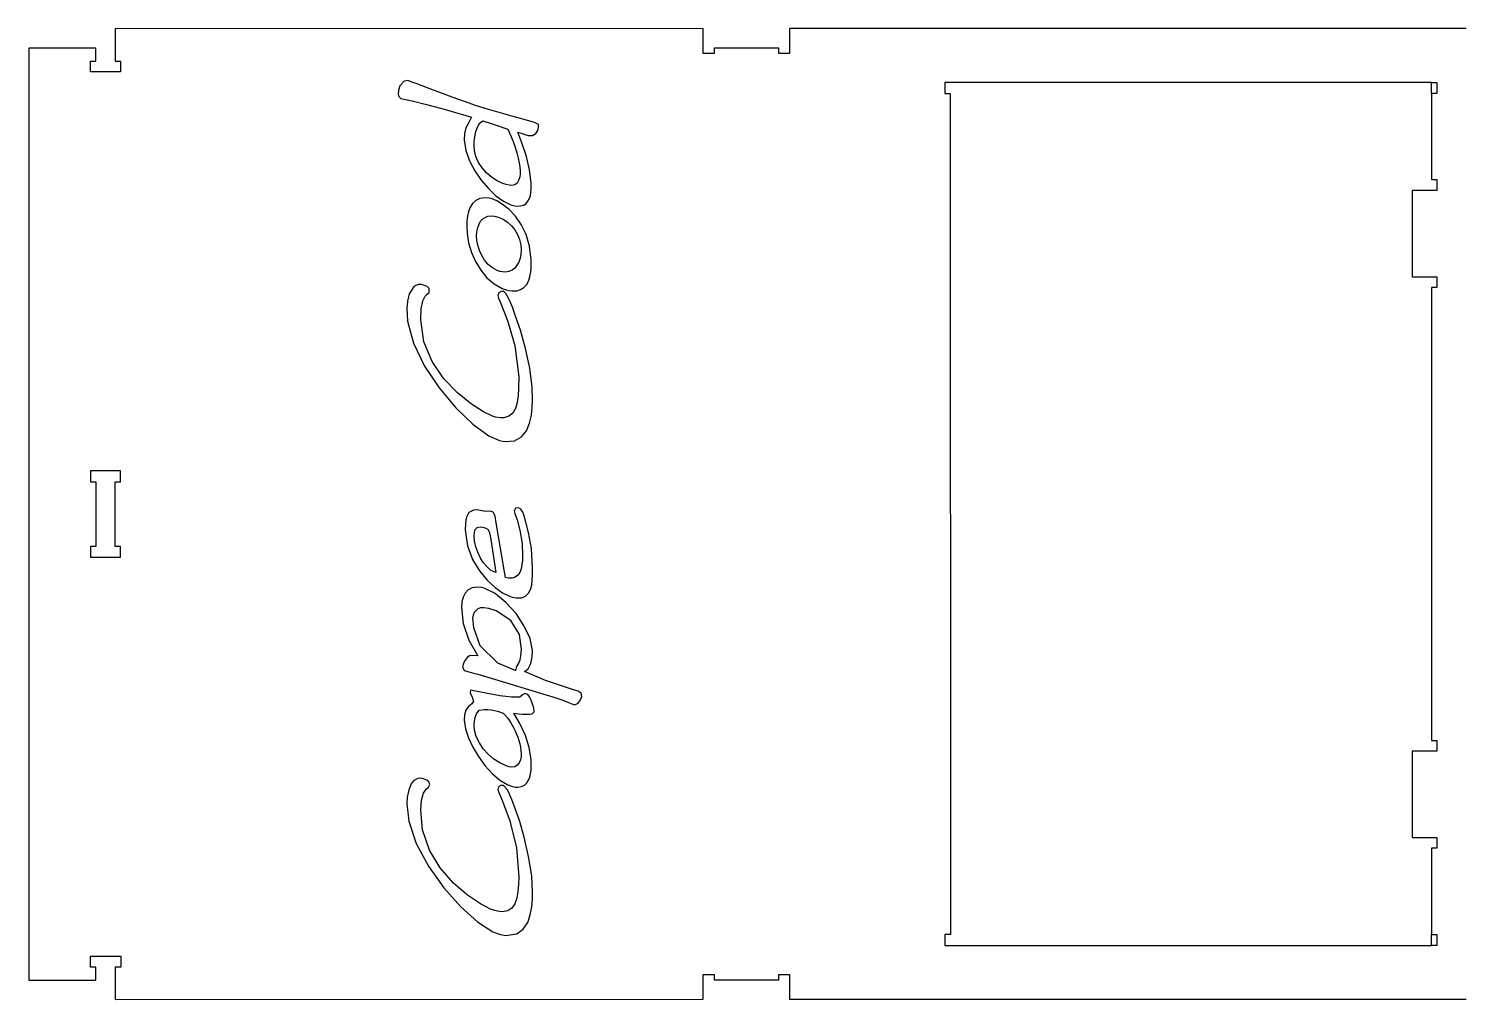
# Model space of a CAD drawing. Header units: millimetres. Extents: x -30325 to 14169, y -12596 to 6470.
# Drawn here: x -8632 to -7305, y 4118 to 5018 of the extents above; entities that cross this region are included whole.
import ezdxf

# ---------------------------------------------------------------- set-up
doc = ezdxf.new("R2010")
doc.units = ezdxf.units.MM
doc.header["$MEASUREMENT"] = 0

msp = doc.modelspace()

# ---------------------------------------------------------------- linework, layer by layer
for points in [[(-7299.5, 5018.2), (-7926.5, 5018.2), (-7926.5, 4995.2), (-7936.5, 4995.2), (-7936.5, 5000.2), (-7996.5, 5000.2), (-7996.5, 4995.2), (-8006.5, 4995.2), (-8006.5, 5018.2), (-8551.5, 5018.1), (-8551.5, 4988.1), (-8546.5, 4988.1), (-8546.5, 4978.1), (-8574.5, 4978.1), (-8574.5, 4988.1), (-8569.5, 4988.1), (-8569.5, 5000.1), (-8631.7, 5000.1), (-8631.7, 4136.1), (-8569.4, 4136.1), (-8569.4, 4148.1), (-8574.4, 4148.1), (-8574.4, 4158.1), (-8546.4, 4158.1), (-8546.4, 4148.1), (-8551.4, 4148.1), (-8551.4, 4118.1), (-8006.4, 4118.2), (-8006.4, 4141.2), (-7996.4, 4141.2), (-7996.4, 4136.2), (-7936.4, 4136.2), (-7936.4, 4141.2), (-7926.4, 4141.2), (-7926.4, 4118.2), (-7299.4, 4118.2)], [(-7331.5, 4968.2), (-7782.5, 4968.2), (-7782.5, 4958.2), (-7777.5, 4958.2), (-7777.4, 4178.2), (-7782.4, 4178.2), (-7782.4, 4168.2), (-7331.4, 4168.2)], [(-7331.5, 4958.2), (-7331.5, 4878.2), (-7326.5, 4878.2), (-7326.5, 4868.2), (-7349.5, 4868.2), (-7349.5, 4788.2), (-7326.5, 4788.2), (-7326.5, 4778.2), (-7331.5, 4778.2), (-7331.5, 4358.2), (-7326.5, 4358.2), (-7326.5, 4348.2), (-7349.5, 4348.2), (-7349.5, 4268.2), (-7326.5, 4268.2), (-7326.5, 4258.2), (-7331.5, 4258.2), (-7331.4, 4178.2), (-7326.4, 4178.2), (-7326.4, 4168.2), (-7331.4, 4168.2), (-7331.4, 4178.2)]]:
    msp.add_lwpolyline(points)
for points in [[(-8239.3, 4941.4), (-8221.4, 4936), (-8224.1, 4930.6), (-8226.4, 4926.1), (-8227.7, 4921.1), (-8228.1, 4914.9), (-8226.6, 4905.2), (-8223.2, 4895.6), (-8218.3, 4886.3), (-8212.3, 4877.7), (-8205.6, 4869.9), (-8198.6, 4863.3), (-8191.5, 4858.2), (-8184.8, 4854.9), (-8181, 4853.9), (-8178.3, 4853.6), (-8175.8, 4853.8), (-8173, 4854.6), (-8170.7, 4856.2), (-8168.9, 4858.2), (-8167.6, 4860.7), (-8166.7, 4863.4), (-8166.2, 4866.3), (-8165.9, 4869.4), (-8166, 4875.2), (-8167.5, 4887.2), (-8170.4, 4899.8), (-8174.5, 4912.3), (-8178.2, 4922.1), (-8174.4, 4920.9), (-8171.8, 4920.1), (-8168.7, 4919.1), (-8164.7, 4919), (-8161.6, 4921.1), (-8159.9, 4923.9), (-8159.2, 4926.5), (-8159.3, 4929.2), (-8162.8, 4931.1), (-8172.6, 4933.9), (-8182.5, 4936.7), (-8193.5, 4939.7), (-8206.5, 4943.5), (-8216.6, 4946.7), (-8227.8, 4950.6), (-8239.3, 4954.7), (-8250.5, 4958.9), (-8256.6, 4961.2), (-8261.5, 4963.1), (-8272.4, 4967.3), (-8275.5, 4968.4), (-8277.8, 4969.3), (-8280.3, 4970.2), (-8283.8, 4969.6), (-8287.6, 4965.1), (-8288.8, 4961.3), (-8289.2, 4957.9), (-8288.6, 4955.3), (-8286.8, 4953.6), (-8283.9, 4952.9), (-8276.2, 4951.2), (-8264.3, 4948.3), (-8248.9, 4944.2)], [(-7326.5, 4958.2), (-7331.5, 4958.2), (-7331.5, 4968.2), (-7326.5, 4968.2)], [(-8214.7, 4928.8), (-8213, 4931.3), (-8210.8, 4932.8), (-8207.9, 4931.9), (-8205, 4931), (-8202.1, 4930), (-8199.2, 4929), (-8196.4, 4928), (-8190.5, 4926), (-8187.6, 4925), (-8185, 4919.3), (-8182.7, 4913.7), (-8180.8, 4908.2), (-8179.2, 4903.1), (-8177.9, 4898.2), (-8177, 4893.8), (-8176.4, 4889.9), (-8176.2, 4886.5), (-8176.3, 4883.4), (-8176.6, 4880.8), (-8177.6, 4877.4), (-8179, 4875), (-8181, 4873.5), (-8183.9, 4872.9), (-8186.5, 4873), (-8189.2, 4873.6), (-8192.1, 4874.5), (-8197.5, 4877.1), (-8202.7, 4880.4), (-8207.3, 4884.5), (-8211.4, 4889.1), (-8214.7, 4894.2), (-8217.1, 4899.6), (-8218.5, 4905.2), (-8218.8, 4910), (-8218.7, 4913), (-8218.4, 4916.2), (-8217.9, 4919.5), (-8217.1, 4922.8), (-8216.1, 4926)], [(-8204.9, 4861), (-8208.9, 4861.4), (-8213.4, 4860.8), (-8217.2, 4858.9), (-8220.2, 4856.2), (-8222.4, 4852.7), (-8223.9, 4848.7), (-8225, 4844.4), (-8225.5, 4839.8), (-8225.7, 4835.2), (-8225.4, 4828.2), (-8223.9, 4819.5), (-8221.2, 4810.7), (-8217.5, 4802.2), (-8212.7, 4794.3), (-8207, 4787.3), (-8200.4, 4781.5), (-8192.9, 4777.4), (-8189.2, 4776.1), (-8186.3, 4775.4), (-8183.5, 4775.1), (-8179.3, 4775.2), (-8175.9, 4776.3), (-8172.9, 4778.1), (-8170.4, 4780.7), (-8168.5, 4784.1), (-8167.2, 4788.1), (-8166.3, 4792.8), (-8166, 4795.4), (-8165.9, 4798.2), (-8165.9, 4803.8), (-8167.5, 4816.4), (-8170.7, 4827.3), (-8175.2, 4836.7), (-8180.6, 4844.4), (-8186.5, 4850.6), (-8192.4, 4855.3), (-8197.9, 4858.6), (-8202.2, 4860.3)], [(-8206, 4844.2), (-8203, 4844.5), (-8200, 4844.2), (-8196.5, 4843.4), (-8192, 4841.5), (-8187.9, 4838.9), (-8184.2, 4835.5), (-8181.1, 4831.6), (-8178.6, 4827.3), (-8176.8, 4822.7), (-8175.6, 4817.9), (-8175.1, 4813.1), (-8175.4, 4808.9), (-8176.1, 4805.3), (-8177.4, 4801.8), (-8179.1, 4798.8), (-8181.2, 4796.2), (-8183.7, 4794.3), (-8186.6, 4793), (-8189.9, 4792.4), (-8192.6, 4792.6), (-8195.1, 4793.1), (-8197.5, 4793.9), (-8201.9, 4796.3), (-8205.7, 4799.6), (-8209.1, 4803.5), (-8211.8, 4807.9), (-8214, 4812.6), (-8215.5, 4817.4), (-8216.3, 4822.1), (-8216.5, 4825.8), (-8216.2, 4830), (-8215.5, 4833.8), (-8214.3, 4837), (-8212.8, 4839.7), (-8210.9, 4841.8), (-8208.7, 4843.2)], [(-8164.9, 4667.1), (-8164.6, 4673.7), (-8165, 4685.7), (-8167.3, 4703.4), (-8171.2, 4721.5), (-8176, 4738.6), (-8178.5, 4746.4), (-8181, 4753.6), (-8183.4, 4759.9), (-8185.1, 4764.2), (-8186.2, 4766.5), (-8188.1, 4770.4), (-8189.4, 4772.5), (-8191.4, 4774.4), (-8193.9, 4774.6), (-8196, 4773.3), (-8196.8, 4770.9), (-8196.1, 4768.3), (-8194.1, 4763.5), (-8187.8, 4747.7), (-8181.1, 4724.4), (-8177.5, 4695.3), (-8177.6, 4684.8), (-8178, 4677.9), (-8178.9, 4671.5), (-8180.6, 4666), (-8183.1, 4661.7), (-8186.6, 4658.8), (-8191.3, 4657.4), (-8194.4, 4657.4), (-8198.9, 4658.1), (-8201.8, 4658.9), (-8210, 4662.8), (-8221.4, 4670), (-8234.2, 4680.4), (-8246.8, 4693.6), (-8257.8, 4709.5), (-8265.5, 4727.7), (-8268.3, 4748.1), (-8267.9, 4758.4), (-8266.5, 4765.7), (-8264.2, 4770.3), (-8262.4, 4771.9), (-8260.4, 4773.6), (-8260.5, 4777.4), (-8262.5, 4779), (-8265.5, 4780.3), (-8268, 4780.9), (-8270.5, 4780.9), (-8274.4, 4779.3), (-8278.9, 4772.2), (-8280.5, 4765.5), (-8281.1, 4758.9), (-8280.6, 4747.1), (-8275, 4726.5), (-8264.7, 4705.4), (-8251.2, 4685.1), (-8235.9, 4666.7), (-8220.1, 4651.5), (-8205.3, 4640.7), (-8195.2, 4636.3), (-8192.6, 4635.7), (-8190.2, 4635.3), (-8181.3, 4635.9), (-8174.8, 4639.6), (-8170.2, 4645.4), (-8167.4, 4652.3), (-8165.7, 4659.8)], [(-8569.5, 4598.1), (-8569.5, 4538.1), (-8574.5, 4538.1), (-8574.5, 4528.1), (-8546.5, 4528.1), (-8546.5, 4538.1), (-8551.5, 4538.1), (-8551.5, 4598.1), (-8546.5, 4598.1), (-8546.5, 4608.1), (-8574.5, 4608.1), (-8574.5, 4598.1)], [(-8173.7, 4569.9), (-8175.4, 4572.7), (-8177.7, 4573.9), (-8180.4, 4573.5), (-8181.6, 4571.1), (-8181, 4568.7), (-8178.9, 4562.7), (-8176.4, 4553.1), (-8174.4, 4540.7), (-8173.9, 4529.4), (-8174, 4525.4), (-8174.5, 4521.3), (-8175.3, 4517.5), (-8176.6, 4514), (-8178.4, 4511.4), (-8180.7, 4509.5), (-8183.7, 4508.6), (-8186.9, 4508.6), (-8189.6, 4509.2), (-8190.8, 4514.7), (-8198.6, 4561.9), (-8199, 4564.3), (-8199.6, 4567.2), (-8201.2, 4569.9), (-8204, 4570.7), (-8208.3, 4570.4), (-8211.5, 4571.2), (-8214.4, 4571.7), (-8216.9, 4572), (-8219.4, 4571.8), (-8223.6, 4569.7), (-8226, 4565.4), (-8226.6, 4562.5), (-8226.9, 4559.2), (-8227, 4553.5), (-8224.9, 4538.8), (-8220.3, 4526.1), (-8214, 4515.4), (-8206.7, 4506.7), (-8199.2, 4500), (-8192.4, 4495.2), (-8186.8, 4492.2), (-8183.7, 4491.1), (-8180, 4490.4), (-8174.9, 4490.5), (-8171.1, 4492), (-8168.3, 4494.8), (-8166.5, 4498.3), (-8165.4, 4502.3), (-8164.9, 4506.6), (-8164.6, 4511.2), (-8164.6, 4515.9), (-8164.6, 4518.3), (-8165.8, 4536.3), (-8168.3, 4550.9), (-8171.1, 4561.9), (-8172.8, 4567.3)], [(-8210.3, 4523.3), (-8213.2, 4527.8), (-8215.5, 4532.7), (-8217.3, 4537.8), (-8218.4, 4542.9), (-8218.8, 4548), (-8218.6, 4551), (-8217.8, 4553.8), (-8216, 4555.7), (-8213.1, 4556.2), (-8210.7, 4555.9), (-8208.1, 4555.2), (-8205.8, 4553.7), (-8204.7, 4550.8), (-8204, 4547.6), (-8203.5, 4544.4), (-8198.8, 4513.8), (-8203.2, 4515.7), (-8206.9, 4519.2)], [(-8126.8, 4405.2), (-8152.6, 4413.9), (-8172, 4422.3), (-8168.8, 4424.7), (-8166.2, 4429.7), (-8164.9, 4435.6), (-8164.6, 4441.7), (-8166.8, 4452.6), (-8172.3, 4464.3), (-8180, 4475.8), (-8189.3, 4486.2), (-8199.4, 4494.4), (-8209.4, 4499.3), (-8211.8, 4499.9), (-8216.2, 4500.4), (-8220.7, 4499.8), (-8224.4, 4497.9), (-8227.2, 4494.9), (-8229.1, 4491.1), (-8230.2, 4486.6), (-8230.6, 4481.5), (-8228.9, 4466.8), (-8223.6, 4451.3), (-8215.4, 4436.7), (-8218.8, 4437), (-8223.1, 4436.7), (-8225.3, 4435), (-8227, 4432.8), (-8228.3, 4430.5), (-8229.5, 4426.4), (-8228, 4423), (-8219.4, 4420.5), (-8215.5, 4419.7), (-8210.2, 4418.1), (-8168.3, 4405.6), (-8157.2, 4402.2), (-8145.8, 4398.6), (-8137.6, 4395.8), (-8133.6, 4394.3), (-8131.3, 4393.5), (-8128.2, 4392.3), (-8125.6, 4391.4), (-8122.3, 4392.7), (-8120.1, 4395.8), (-8119.1, 4399), (-8119.7, 4402.1), (-8122.5, 4403.8)], [(-8205.3, 4480.6), (-8209.9, 4481.3), (-8212.8, 4481.2), (-8215.4, 4480.3), (-8218.8, 4477), (-8219.8, 4474.5), (-8220.2, 4471.6), (-8219.5, 4463.1), (-8213.4, 4446.4), (-8197.1, 4430.2), (-8180.1, 4423.2), (-8179.1, 4426.9), (-8177.5, 4429.8), (-8176.2, 4432.9), (-8175.4, 4436.8), (-8175, 4442.7), (-8176.7, 4456.4), (-8184.7, 4469.4), (-8198.3, 4478.3)], [(-8214.8, 4343.2), (-8208.8, 4335), (-8202.2, 4327.6), (-8195.1, 4321.5), (-8187.7, 4317.1), (-8183.2, 4315.5), (-8180.8, 4314.9), (-8178.2, 4314.8), (-8174.9, 4315.4), (-8172.2, 4316.8), (-8170, 4318.9), (-8168.4, 4321.4), (-8167.3, 4324.3), (-8166.5, 4327.4), (-8166.1, 4330.6), (-8165.9, 4333.8), (-8166, 4340.4), (-8167.7, 4351.6), (-8171.2, 4362.9), (-8176.4, 4373.9), (-8182.1, 4383.5), (-8177.7, 4383), (-8174.1, 4382.7), (-8171.3, 4382.5), (-8167.6, 4382.5), (-8164.9, 4382.9), (-8163.1, 4384.7), (-8163.5, 4388.6), (-8164.9, 4392.7), (-8166.1, 4395.7), (-8167.6, 4398.7), (-8169.2, 4400.9), (-8171.7, 4401.9), (-8174, 4400.6), (-8176.4, 4398.5), (-8179.9, 4398.3), (-8184.1, 4398.5), (-8189.3, 4398.9), (-8195.1, 4399.7), (-8201.3, 4400.8), (-8205, 4401.5), (-8222.1, 4404.9), (-8222.4, 4402.3), (-8220.7, 4398.4), (-8219.5, 4394.4), (-8221.1, 4392.3), (-8224.1, 4389.6), (-8226.4, 4386.2), (-8227.7, 4382.1), (-8228, 4377), (-8226.8, 4369.1), (-8224.1, 4360.6), (-8220, 4351.9)], [(-8176.5, 4355), (-8175.8, 4352), (-8175.4, 4348.9), (-8175.1, 4345.9), (-8175.2, 4343.1), (-8175.8, 4340.2), (-8177, 4337.5), (-8178.8, 4335.3), (-8181.1, 4333.9), (-8183.9, 4333.5), (-8186.5, 4333.8), (-8189.2, 4334.7), (-8195.1, 4337.4), (-8200.6, 4341), (-8205.7, 4345.4), (-8210.3, 4350.4), (-8214, 4355.9), (-8216.8, 4361.8), (-8218.4, 4367.8), (-8218.8, 4372.3), (-8218.6, 4376), (-8217.9, 4379.4), (-8216.5, 4382.9), (-8214.3, 4386.4), (-8209.5, 4386.9), (-8206.2, 4386.8), (-8202.9, 4386.5), (-8200, 4386.1), (-8197.2, 4385.5), (-8194.4, 4384.5), (-8192, 4383.5), (-8190, 4381.7), (-8187.6, 4378.8), (-8184.9, 4374.7), (-8183.5, 4372.3), (-8182.1, 4369.7), (-8180.8, 4367), (-8179.5, 4364.1), (-8178.4, 4361.2), (-8177.4, 4358.1)], [(-8280.8, 4305.7), (-8281.2, 4299.3), (-8279.5, 4283.5), (-8272.4, 4262.6), (-8261.1, 4241.6), (-8246.9, 4221.7), (-8231.3, 4204), (-8215.7, 4190), (-8201.4, 4180.8), (-8194.4, 4178.2), (-8189.4, 4177.3), (-8179.2, 4178.8), (-8173.3, 4183.2), (-8169.2, 4189.4), (-8166.8, 4196.5), (-8165.3, 4204), (-8164.7, 4211.2), (-8164.6, 4217.5), (-8165.4, 4232.7), (-8168.3, 4250.7), (-8172.5, 4268.6), (-8176.6, 4283), (-8179.1, 4290.7), (-8181.6, 4297.6), (-8184, 4303.6), (-8185.4, 4307), (-8186.4, 4309.3), (-8188.2, 4312.8), (-8191.6, 4316.6), (-8194.1, 4316.6), (-8196.1, 4315.2), (-8196.8, 4312.8), (-8195.9, 4310.1), (-8192.5, 4302), (-8185.7, 4283.8), (-8179.6, 4258.7), (-8177.4, 4231.9), (-8177.6, 4224.9), (-8178.2, 4218.1), (-8179.3, 4211.9), (-8181.2, 4206.7), (-8184, 4202.8), (-8187.7, 4200.3), (-8192.9, 4199.4), (-8197.1, 4199.8), (-8199.5, 4200.4), (-8203.7, 4201.8), (-8213, 4206.6), (-8224.9, 4214.8), (-8237.8, 4226), (-8250.2, 4240), (-8260.3, 4256.6), (-8266.8, 4275.4), (-8268.3, 4293.5), (-8267.5, 4302.9), (-8265.9, 4309.4), (-8263.4, 4313.2), (-8261.1, 4314.9), (-8259.8, 4317.3), (-8260.7, 4319.8), (-8262.7, 4321.3), (-8265.7, 4322.5), (-8268.2, 4323.1), (-8271.1, 4322.9), (-8274.8, 4321), (-8276.9, 4318.5), (-8279.5, 4312.5)]]:
    msp.add_lwpolyline(points, close=True)

doc.saveas('drawing.dxf')
